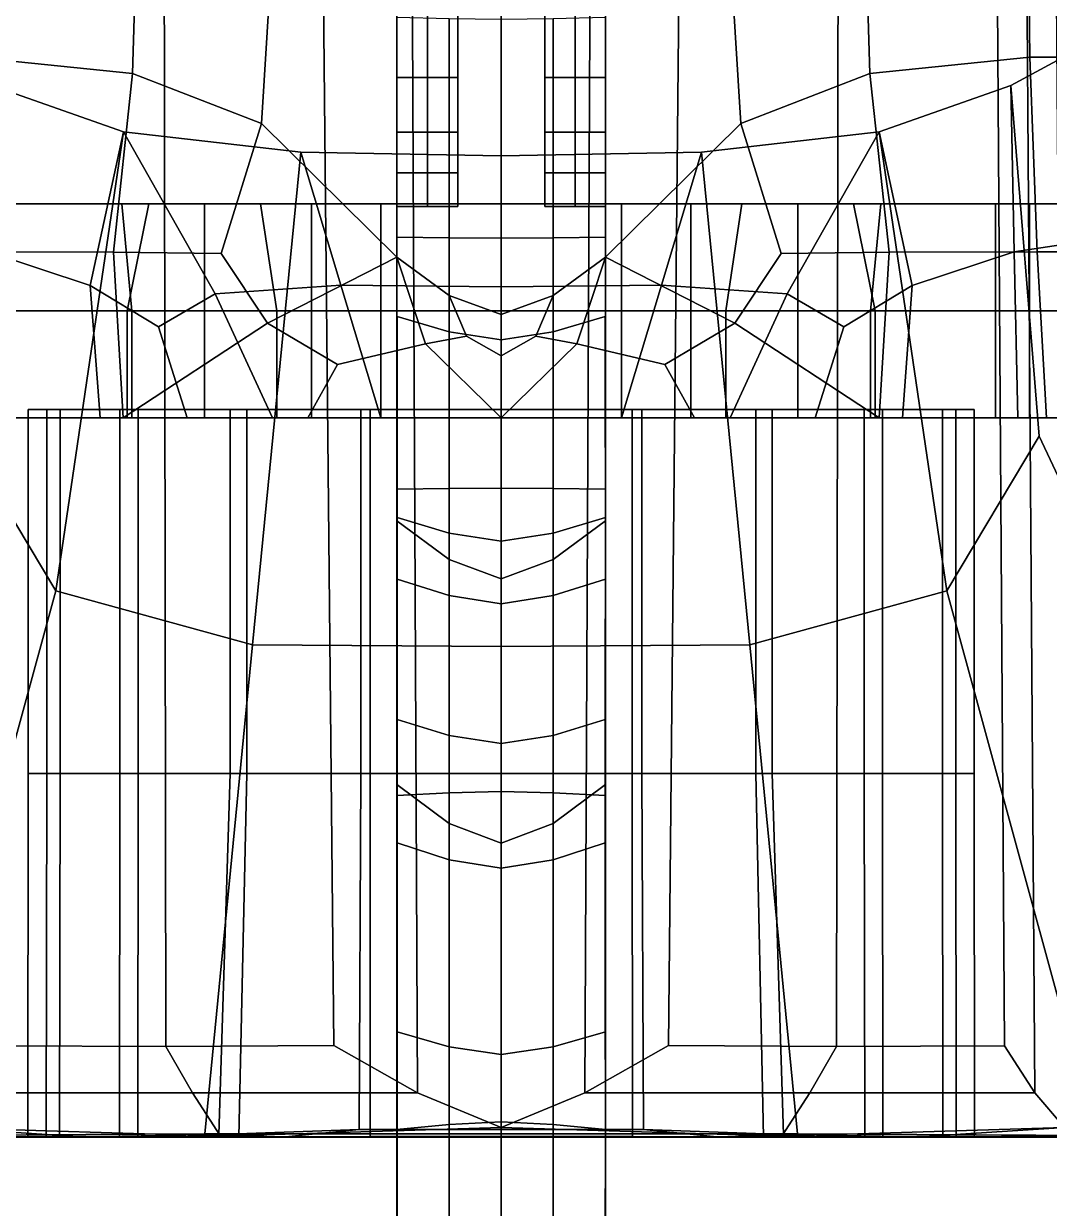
# Model space of a CAD drawing. Extents: x -0.97 to 0.97, y -3.2 to 2.94.
# Drawn here: x -0.215 to 0.247, y -2.749 to -2.216 of the extents above; entities that cross this region are included whole.
import ezdxf

# ---------------------------------------------------------------- set-up
doc = ezdxf.new("R2010")
doc.units = 0

msp = doc.modelspace()

# ---------------------------------------------------------------- linework, layer by layer
for points in [[(-0.152, -1.9608, -0.07583), (-0.15092, -2.67614, -0.05541), (-0.22649, -2.67573, -0.03556), (-0.22165, -1.9608, -0.05586)], [(-0.152, -1.9608, -0.07583), (-0.08233, -1.9608, -0.09575), (-0.07534, -2.67569, -0.07525), (-0.15092, -2.67614, -0.05541)], [(-0.04115, -1.95991, -0.07698), (-0.03763, -2.69687, -0.0557), (-0.07534, -2.67569, -0.07525), (-0.08233, -1.9608, -0.09575)], [(-0.04115, -1.95991, -0.07698), (0, -1.95947, -0.06757), (0, -2.7126, -0.03558), (-0.03763, -2.69687, -0.0557)], [(0.04115, -1.95991, -0.07698), (0.03763, -2.69687, -0.0557), (0, -2.7126, -0.03558), (0, -1.95947, -0.06757)], [(0.04115, -1.95991, -0.07698), (0.08233, -1.9608, -0.09575), (0.07534, -2.67569, -0.07525), (0.03763, -2.69687, -0.0557)], [(0.152, -1.9608, -0.07583), (0.15092, -2.67614, -0.05541), (0.07534, -2.67569, -0.07525), (0.08233, -1.9608, -0.09575)], [(0.152, -1.9608, -0.07583), (0.22165, -1.9608, -0.05586), (0.22649, -2.67573, -0.03556), (0.15092, -2.67614, -0.05541)], [(0.23482, -1.95991, -0.02552), (0.24006, -2.69689, -0.00434), (0.22649, -2.67573, -0.03556), (0.22165, -1.9608, -0.05586)], [(0.23482, -1.95991, -0.02552), (0.24793, -1.95902, 0.00483), (0.25343, -2.71258, 0.02692), (0.24006, -2.69689, -0.00434)], [(-0.04689, -2.31441, 1.74823), (-0.04689, -2.18924, 1.7676), (-0.04689, -2.08033, 1.49837), (-0.04689, -2.20066, 1.48889)], [(0.04689, -2.31441, 1.74823), (0.04689, -2.20066, 1.48889), (0.04689, -2.08033, 1.49837), (0.04689, -2.18924, 1.7676)], [(-0.23645, -2.11747, 1.44996), (-0.23784, -2.23089, 1.44737), (-0.16589, -2.23837, 1.45143), (-0.16257, -2.12787, 1.45482)], [(0.23645, -2.11747, 1.44996), (0.16257, -2.12787, 1.45482), (0.16589, -2.23837, 1.45143), (0.23784, -2.23089, 1.44737)], [(0.23645, -2.11747, 1.44996), (0.23784, -2.23089, 1.44737), (0.30867, -2.23089, 1.4374), (0.30832, -2.11747, 1.4401)], [(-0.01956, -2.21468, 1.93859), (-0.01956, -2.24013, 2.10957), (-0.01956, -2.20964, 2.11577), (-0.01956, -2.12554, 1.84441)], [(0.01956, -2.21468, 1.93858), (0.01956, -2.12554, 1.84441), (0.01956, -2.20964, 2.11577), (0.01956, -2.24013, 2.10957)], [(-0.10152, -2.15906, 1.46942), (-0.16257, -2.12787, 1.45482), (-0.16589, -2.23837, 1.45143), (-0.10785, -2.2608, 1.46328)], [(0.10152, -2.15906, 1.46942), (0.10785, -2.2608, 1.46328), (0.16589, -2.23837, 1.45143), (0.16257, -2.12787, 1.45482)], [(-0.10152, -2.15906, 1.46942), (-0.10785, -2.2608, 1.46328), (-0.04689, -2.321, 1.4794), (-0.04689, -2.20066, 1.48889)], [(0.10152, -2.15906, 1.46942), (0.04689, -2.20066, 1.48889), (0.04689, -2.321, 1.4794), (0.10785, -2.2608, 1.46328)], [(-0.04689, -2.31441, 1.74823), (-0.04689, -2.42816, 2.00757), (-0.04689, -2.29815, 2.03684), (-0.04689, -2.18924, 1.7676)], [(-0.03322, -2.18924, 1.7676), (-0.04689, -2.18924, 1.7676), (-0.04689, -2.29815, 2.03684), (-0.03322, -2.29815, 2.03684)], [(-0.03322, -2.18924, 1.7676), (-0.03322, -2.29815, 2.03684), (-0.01956, -2.29815, 2.03684), (-0.01956, -2.18924, 1.7676)], [(-0.01956, -2.21468, 1.93859), (-0.01956, -2.18924, 1.7676), (-0.01956, -2.29815, 2.03684), (-0.01956, -2.28297, 2.06674)], [(0.03322, -2.18924, 1.7676), (0.01956, -2.18924, 1.7676), (0.01956, -2.29815, 2.03684), (0.03322, -2.29815, 2.03684)], [(0.01956, -2.21468, 1.93858), (0.01956, -2.28297, 2.06674), (0.01956, -2.29815, 2.03684), (0.01956, -2.18924, 1.7676)], [(0.03322, -2.18924, 1.7676), (0.03322, -2.29815, 2.03684), (0.04689, -2.29815, 2.03684), (0.04689, -2.18924, 1.7676)], [(0.04689, -2.31441, 1.74823), (0.04689, -2.18924, 1.7676), (0.04689, -2.29815, 2.03684), (0.04689, -2.42816, 2.00757)], [(-0.04689, -2.31441, 1.74823), (-0.04689, -2.20066, 1.48889), (-0.04689, -2.321, 1.4794), (-0.04689, -2.43959, 1.72886)], [(0.04689, -2.31441, 1.74823), (0.04689, -2.43959, 1.72886), (0.04689, -2.321, 1.4794), (0.04689, -2.20066, 1.48889)], [(-0.03322, -2.24013, 2.10957), (-0.04689, -2.24013, 2.10957), (-0.04689, -2.20964, 2.11577), (-0.03322, -2.20964, 2.11577)], [(-0.04689, -2.27604, 2.28479), (-0.04689, -2.21135, 2.24344), (-0.04689, -2.20964, 2.11577), (-0.04689, -2.24013, 2.10957)], [(-0.04689, -2.27604, 2.28479), (-0.04689, -2.31195, 2.46002), (-0.04689, -2.21306, 2.37111), (-0.04689, -2.21135, 2.24344)], [(-0.03322, -2.24013, 2.10957), (-0.03322, -2.20964, 2.11577), (-0.01956, -2.20964, 2.11577), (-0.01956, -2.24013, 2.10957)], [(0.03322, -2.24013, 2.10957), (0.01956, -2.24013, 2.10957), (0.01956, -2.20964, 2.11577), (0.03322, -2.20964, 2.11577)], [(0.03322, -2.24013, 2.10957), (0.03322, -2.20964, 2.11577), (0.04689, -2.20964, 2.11577), (0.04689, -2.24013, 2.10957)], [(0.04689, -2.27604, 2.28479), (0.04689, -2.24013, 2.10957), (0.04689, -2.20964, 2.11577), (0.04689, -2.21135, 2.24344)], [(0.04689, -2.27604, 2.28479), (0.04689, -2.21135, 2.24344), (0.04689, -2.21306, 2.37111), (0.04689, -2.31195, 2.46002)], [(-0.02344, -2.31227, 2.47613), (-0.02344, -2.21365, 2.3871), (-0.04689, -2.21306, 2.37111), (-0.04689, -2.31195, 2.46002)], [(-0.02344, -2.31227, 2.47613), (0, -2.31244, 2.48419), (0, -2.21395, 2.39509), (-0.02344, -2.21365, 2.3871)], [(-0.01956, -2.21468, 1.93859), (-0.01956, -2.28297, 2.06674), (-0.01956, -2.26468, 2.0924), (-0.01956, -2.24013, 2.10957)], [(0.02344, -2.31227, 2.47613), (0.02344, -2.21365, 2.38709), (0, -2.21395, 2.39509), (0, -2.31244, 2.48419)], [(0.01956, -2.21468, 1.93858), (0.01956, -2.24013, 2.10957), (0.01956, -2.26468, 2.0924), (0.01956, -2.28297, 2.06674)], [(0.02344, -2.31227, 2.47613), (0.04689, -2.31195, 2.46002), (0.04689, -2.21306, 2.37111), (0.02344, -2.21365, 2.38709)], [(0.23089, -2.31853, 1.15186), (0.22938, -2.24378, 1.09349), (0.27849, -2.21712, 1.0984), (0.28681, -2.3102, 1.16762)], [(0.2421, -2.4015, 1.08215), (0.27302, -2.46703, 1.07893), (0.27849, -2.21712, 1.0984), (0.22938, -2.24378, 1.09349)], [(-0.24111, -2.31853, 1.44582), (-0.17451, -2.31873, 1.44904), (-0.16589, -2.23837, 1.45143), (-0.23784, -2.23089, 1.44737)], [(0.24111, -2.31853, 1.44582), (0.23784, -2.23089, 1.44737), (0.16589, -2.23837, 1.45143), (0.17451, -2.31873, 1.44904)], [(0.24111, -2.31853, 1.44582), (0.30949, -2.31853, 1.4355), (0.30867, -2.23089, 1.4374), (0.23784, -2.23089, 1.44737)], [(-0.12596, -2.31935, 1.45743), (-0.10785, -2.2608, 1.46328), (-0.16589, -2.23837, 1.45143), (-0.17451, -2.31873, 1.44904)], [(0.12596, -2.31935, 1.45743), (0.17451, -2.31873, 1.44904), (0.16589, -2.23837, 1.45143), (0.10785, -2.2608, 1.46328)], [(-0.2421, -2.4015, 1.08215), (-0.20046, -2.47105, 1.07862), (-0.17001, -2.26459, 1.09031), (-0.22938, -2.24378, 1.09349)], [(-0.23089, -2.31853, 1.15186), (-0.22938, -2.24378, 1.09349), (-0.17001, -2.26459, 1.09031), (-0.1849, -2.33365, 1.13796)], [(-0.03322, -2.24013, 2.10957), (-0.03322, -2.26468, 2.0924), (-0.04689, -2.26468, 2.0924), (-0.04689, -2.24013, 2.10957)], [(-0.04689, -2.27604, 2.28479), (-0.04689, -2.24013, 2.10957), (-0.04689, -2.26468, 2.0924), (-0.04689, -2.34497, 2.32749)], [(-0.03322, -2.24013, 2.10957), (-0.01956, -2.24013, 2.10957), (-0.01956, -2.26468, 2.0924), (-0.03322, -2.26468, 2.0924)], [(0.03322, -2.24013, 2.10957), (0.03322, -2.26468, 2.0924), (0.01956, -2.26468, 2.0924), (0.01956, -2.24013, 2.10957)], [(0.03322, -2.24013, 2.10957), (0.04689, -2.24013, 2.10957), (0.04689, -2.26468, 2.0924), (0.03322, -2.26468, 2.0924)], [(0.04689, -2.27604, 2.28479), (0.04689, -2.34497, 2.32749), (0.04689, -2.26468, 2.0924), (0.04689, -2.24013, 2.10957)], [(0.23089, -2.31853, 1.15186), (0.1849, -2.33365, 1.13796), (0.17001, -2.26459, 1.09031), (0.22938, -2.24378, 1.09349)], [(0.2421, -2.4015, 1.08215), (0.22938, -2.24378, 1.09349), (0.17001, -2.26459, 1.09031), (0.20046, -2.47105, 1.07862)], [(-0.11195, -2.49532, 1.0843), (-0.09013, -2.2737, 1.0906), (-0.17001, -2.26459, 1.09031), (-0.20046, -2.47105, 1.07862)], [(-0.15425, -2.35233, 1.12672), (-0.1849, -2.33365, 1.13796), (-0.17001, -2.26459, 1.09031), (-0.12873, -2.33739, 1.10524)], [(-0.07213, -2.33349, 1.09875), (-0.12873, -2.33739, 1.10524), (-0.17001, -2.26459, 1.09031), (-0.09013, -2.2737, 1.0906)], [(-0.12596, -2.31935, 1.45743), (-0.1051, -2.3507, 1.46203), (-0.04689, -2.321, 1.4794), (-0.10785, -2.2608, 1.46328)], [(-0.03322, -2.28297, 2.06674), (-0.04689, -2.28297, 2.06674), (-0.04689, -2.26468, 2.0924), (-0.03322, -2.26468, 2.0924)], [(-0.04689, -2.4231, 2.37733), (-0.04689, -2.34497, 2.32749), (-0.04689, -2.26468, 2.0924), (-0.04689, -2.28297, 2.06674)], [(-0.03322, -2.28297, 2.06674), (-0.03322, -2.26468, 2.0924), (-0.01956, -2.26468, 2.0924), (-0.01956, -2.28297, 2.06674)], [(0.03322, -2.28297, 2.06674), (0.01956, -2.28297, 2.06674), (0.01956, -2.26468, 2.0924), (0.03322, -2.26468, 2.0924)], [(0.03322, -2.28297, 2.06674), (0.03322, -2.26468, 2.0924), (0.04689, -2.26468, 2.0924), (0.04689, -2.28297, 2.06674)], [(0.12596, -2.31935, 1.45743), (0.10785, -2.2608, 1.46328), (0.04689, -2.321, 1.4794), (0.1051, -2.3507, 1.46203)], [(0.04689, -2.4231, 2.37734), (0.04689, -2.28297, 2.06674), (0.04689, -2.26468, 2.0924), (0.04689, -2.34497, 2.32749)], [(0.07213, -2.33349, 1.09875), (0.09013, -2.2737, 1.0906), (0.17001, -2.26459, 1.09031), (0.12873, -2.33739, 1.10524)], [(0.11195, -2.49532, 1.0843), (0.20046, -2.47105, 1.07862), (0.17001, -2.26459, 1.09031), (0.09013, -2.2737, 1.0906)], [(0.15425, -2.35233, 1.12672), (0.12873, -2.33739, 1.10524), (0.17001, -2.26459, 1.09031), (0.1849, -2.33365, 1.13796)], [(-0.11195, -2.49532, 1.0843), (0, -2.49614, 1.08944), (0, -2.27533, 1.09161), (-0.09013, -2.2737, 1.0906)], [(-0.07213, -2.33349, 1.09875), (-0.09013, -2.2737, 1.0906), (0, -2.27533, 1.09161), (0, -2.3343, 1.09926)], [(0.07213, -2.33349, 1.09875), (0, -2.3343, 1.09926), (0, -2.27533, 1.09161), (0.09013, -2.2737, 1.0906)], [(0.11195, -2.49532, 1.0843), (0.09013, -2.2737, 1.0906), (0, -2.27533, 1.09161), (0, -2.49614, 1.08944)], [(-0.04689, -2.27604, 2.28479), (-0.04689, -2.34497, 2.32749), (-0.04689, -2.42526, 2.56258), (-0.04689, -2.31195, 2.46002)], [(0.04689, -2.27604, 2.28479), (0.04689, -2.31195, 2.46002), (0.04689, -2.42526, 2.56258), (0.04689, -2.34497, 2.32749)], [(-0.03322, -2.28297, 2.06674), (-0.03322, -2.29815, 2.03684), (-0.04689, -2.29815, 2.03684), (-0.04689, -2.28297, 2.06674)], [(-0.04689, -2.4231, 2.37733), (-0.04689, -2.28297, 2.06674), (-0.04689, -2.29815, 2.03684), (-0.04689, -2.50583, 2.43075)], [(-0.03322, -2.28297, 2.06674), (-0.01956, -2.28297, 2.06674), (-0.01956, -2.29815, 2.03684), (-0.03322, -2.29815, 2.03684)], [(0.03322, -2.28297, 2.06674), (0.03322, -2.29815, 2.03684), (0.01956, -2.29815, 2.03684), (0.01956, -2.28297, 2.06674)], [(0.03322, -2.28297, 2.06674), (0.04689, -2.28297, 2.06674), (0.04689, -2.29815, 2.03684), (0.03322, -2.29815, 2.03684)], [(0.04689, -2.4231, 2.37734), (0.04689, -2.50583, 2.43075), (0.04689, -2.29815, 2.03684), (0.04689, -2.28297, 2.06674)], [(-0.23765, -2.34514, 1.41096), (-0.23765, -2.297, 1.41096), (-0.17076, -2.297, 1.41171), (-0.16614, -2.34514, 1.41554)], [(-0.23, -2.297, 1.32536), (-0.16468, -2.297, 1.31274), (-0.17076, -2.297, 1.41171), (-0.23765, -2.297, 1.41096)], [(-0.23, -2.297, 1.32536), (-0.22235, -2.297, 1.23976), (-0.1586, -2.297, 1.21377), (-0.16468, -2.297, 1.31274)], [(-0.22235, -2.34514, 1.23976), (-0.16825, -2.34514, 1.2129), (-0.1586, -2.297, 1.21377), (-0.22235, -2.297, 1.23976)], [(-0.08538, -2.34514, 1.42779), (-0.16614, -2.34514, 1.41554), (-0.17076, -2.297, 1.41171), (-0.08538, -2.297, 1.43021)], [(-0.06664, -2.297, 1.36153), (-0.08538, -2.297, 1.43021), (-0.17076, -2.297, 1.41171), (-0.13328, -2.297, 1.35227)], [(-0.13336, -2.297, 1.26829), (-0.13328, -2.297, 1.35227), (-0.17076, -2.297, 1.41171), (-0.16468, -2.297, 1.31274)], [(-0.13344, -2.34514, 1.1843), (-0.13344, -2.297, 1.1843), (-0.1586, -2.297, 1.21377), (-0.16825, -2.34514, 1.2129)], [(-0.13336, -2.297, 1.26829), (-0.16468, -2.297, 1.31274), (-0.1586, -2.297, 1.21377), (-0.13344, -2.297, 1.1843)], [(-0.13344, -2.34514, 1.1843), (-0.10103, -2.34514, 1.1622), (-0.10827, -2.297, 1.15484), (-0.13344, -2.297, 1.1843)], [(-0.13336, -2.297, 1.26829), (-0.13344, -2.297, 1.1843), (-0.10827, -2.297, 1.15484), (-0.10204, -2.297, 1.22384)], [(-0.13336, -2.297, 1.26829), (-0.10204, -2.297, 1.22384), (-0.0958, -2.297, 1.29284), (-0.13328, -2.297, 1.35227)], [(-0.06664, -2.297, 1.36153), (-0.13328, -2.297, 1.35227), (-0.0958, -2.297, 1.29284), (-0.0479, -2.297, 1.29284)], [(-0.05414, -2.34514, 1.15484), (-0.05414, -2.297, 1.15484), (-0.10827, -2.297, 1.15484), (-0.10103, -2.34514, 1.1622)], [(-0.05102, -2.297, 1.22384), (-0.10204, -2.297, 1.22384), (-0.10827, -2.297, 1.15484), (-0.05414, -2.297, 1.15484)], [(-0.05102, -2.297, 1.22384), (-0.0479, -2.297, 1.29284), (-0.0958, -2.297, 1.29284), (-0.10204, -2.297, 1.22384)], [(-0.08538, -2.34514, 1.42779), (-0.08538, -2.297, 1.43021), (0, -2.297, 1.43946), (0, -2.34514, 1.43583)], [(-0.06664, -2.297, 1.36153), (0, -2.297, 1.36615), (0, -2.297, 1.43946), (-0.08538, -2.297, 1.43021)], [(-0.06664, -2.297, 1.36153), (-0.0479, -2.297, 1.29284), (0, -2.297, 1.29284), (0, -2.297, 1.36615)], [(-0.05414, -2.34514, 1.15484), (0, -2.34514, 1.15484), (0, -2.297, 1.15484), (-0.05414, -2.297, 1.15484)], [(-0.05102, -2.297, 1.22384), (-0.05414, -2.297, 1.15484), (0, -2.297, 1.15484), (0, -2.297, 1.22384)], [(-0.05102, -2.297, 1.22384), (0, -2.297, 1.22384), (0, -2.297, 1.29284), (-0.0479, -2.297, 1.29284)], [(0.05414, -2.34514, 1.15484), (0.05414, -2.297, 1.15484), (0, -2.297, 1.15484), (0, -2.34514, 1.15484)], [(0.08538, -2.34514, 1.42779), (0, -2.34514, 1.43583), (0, -2.297, 1.43946), (0.08538, -2.297, 1.43021)], [(0.06664, -2.297, 1.36153), (0, -2.297, 1.36615), (0, -2.297, 1.29284), (0.0479, -2.297, 1.29284)], [(0.06664, -2.297, 1.36153), (0.08538, -2.297, 1.43021), (0, -2.297, 1.43946), (0, -2.297, 1.36615)], [(0.05102, -2.297, 1.22384), (0, -2.297, 1.22384), (0, -2.297, 1.15484), (0.05414, -2.297, 1.15484)], [(0.05102, -2.297, 1.22384), (0.0479, -2.297, 1.29284), (0, -2.297, 1.29284), (0, -2.297, 1.22384)], [(0.06664, -2.297, 1.36153), (0.0479, -2.297, 1.29284), (0.0958, -2.297, 1.29284), (0.13328, -2.297, 1.35227)], [(0.05102, -2.297, 1.22384), (0.10204, -2.297, 1.22384), (0.0958, -2.297, 1.29284), (0.0479, -2.297, 1.29284)], [(0.05102, -2.297, 1.22384), (0.05414, -2.297, 1.15484), (0.10827, -2.297, 1.15484), (0.10204, -2.297, 1.22384)], [(0.05414, -2.34514, 1.15484), (0.10103, -2.34514, 1.1622), (0.10827, -2.297, 1.15484), (0.05414, -2.297, 1.15484)], [(0.06664, -2.297, 1.36153), (0.13328, -2.297, 1.35227), (0.17076, -2.297, 1.41171), (0.08538, -2.297, 1.43021)], [(0.08538, -2.34514, 1.42779), (0.08538, -2.297, 1.43021), (0.17076, -2.297, 1.41171), (0.16614, -2.34514, 1.41554)], [(0.13336, -2.297, 1.26829), (0.13328, -2.297, 1.35227), (0.0958, -2.297, 1.29284), (0.10204, -2.297, 1.22384)], [(0.13344, -2.34514, 1.1843), (0.13344, -2.297, 1.1843), (0.10827, -2.297, 1.15484), (0.10103, -2.34514, 1.1622)], [(0.13336, -2.297, 1.26829), (0.10204, -2.297, 1.22384), (0.10827, -2.297, 1.15484), (0.13344, -2.297, 1.1843)], [(0.13336, -2.297, 1.26829), (0.16468, -2.297, 1.31274), (0.17076, -2.297, 1.41171), (0.13328, -2.297, 1.35227)], [(0.13336, -2.297, 1.26829), (0.13344, -2.297, 1.1843), (0.1586, -2.297, 1.21377), (0.16468, -2.297, 1.31274)], [(0.13344, -2.34514, 1.1843), (0.16825, -2.34514, 1.2129), (0.1586, -2.297, 1.21377), (0.13344, -2.297, 1.1843)], [(0.22235, -2.34514, 1.23976), (0.22235, -2.297, 1.23976), (0.1586, -2.297, 1.21377), (0.16825, -2.34514, 1.2129)], [(0.23, -2.297, 1.32536), (0.16468, -2.297, 1.31274), (0.1586, -2.297, 1.21377), (0.22235, -2.297, 1.23976)], [(0.23, -2.297, 1.32536), (0.23765, -2.297, 1.41096), (0.17076, -2.297, 1.41171), (0.16468, -2.297, 1.31274)], [(0.23765, -2.34514, 1.41096), (0.16614, -2.34514, 1.41554), (0.17076, -2.297, 1.41171), (0.23765, -2.297, 1.41096)], [(0.22235, -2.34514, 1.23976), (0.28149, -2.34514, 1.25935), (0.28149, -2.297, 1.25935), (0.22235, -2.297, 1.23976)], [(0.23, -2.297, 1.32536), (0.22235, -2.297, 1.23976), (0.28149, -2.297, 1.25935), (0.28916, -2.297, 1.33106)], [(0.23, -2.297, 1.32536), (0.28916, -2.297, 1.33106), (0.29683, -2.297, 1.40277), (0.23765, -2.297, 1.41096)], [(0.23765, -2.34514, 1.41096), (0.23765, -2.297, 1.41096), (0.29683, -2.297, 1.40277), (0.29683, -2.34514, 1.40277)], [(-0.04689, -2.63241, 2.38554), (-0.04689, -2.50583, 2.43075), (-0.04689, -2.29815, 2.03684), (-0.04689, -2.42816, 2.00757)], [(0.04689, -2.63241, 2.38554), (0.04689, -2.42816, 2.00757), (0.04689, -2.29815, 2.03684), (0.04689, -2.50583, 2.43075)], [(-0.02344, -2.31227, 2.47613), (-0.04689, -2.31195, 2.46002), (-0.04689, -2.42526, 2.56258), (-0.02344, -2.42498, 2.57861)], [(-0.02344, -2.31227, 2.47613), (-0.02344, -2.42498, 2.57861), (0, -2.42484, 2.58662), (0, -2.31244, 2.48419)], [(0.02344, -2.31227, 2.47613), (0, -2.31244, 2.48419), (0, -2.42484, 2.58662), (0.02344, -2.42498, 2.57861)], [(0.02344, -2.31227, 2.47613), (0.02344, -2.42498, 2.57861), (0.04689, -2.42526, 2.56258), (0.04689, -2.31195, 2.46002)], [(0.23089, -2.31853, 1.15186), (0.28681, -2.3102, 1.16762), (0.29096, -2.39328, 1.22998), (0.2324, -2.39328, 1.21023)], [(-0.24111, -2.31853, 1.44582), (-0.24534, -2.39328, 1.44479), (-0.17004, -2.39328, 1.44875), (-0.17451, -2.31873, 1.44904)], [(-0.23089, -2.31853, 1.15186), (-0.1849, -2.33365, 1.13796), (-0.18052, -2.39328, 1.18135), (-0.2324, -2.39328, 1.21023)], [(-0.04689, -2.31441, 1.74823), (-0.04689, -2.43959, 1.72886), (-0.04689, -2.55817, 1.97831), (-0.04689, -2.42816, 2.00757)], [(0.04689, -2.31441, 1.74823), (0.04689, -2.42816, 2.00757), (0.04689, -2.55817, 1.97831), (0.04689, -2.43959, 1.72886)], [(0.24111, -2.31853, 1.44582), (0.17451, -2.31873, 1.44904), (0.17004, -2.39328, 1.44875), (0.24534, -2.39328, 1.44479)], [(0.23089, -2.31853, 1.15186), (0.2324, -2.39328, 1.21023), (0.18052, -2.39328, 1.18135), (0.1849, -2.33365, 1.13796)], [(0.24111, -2.31853, 1.44582), (0.24534, -2.39328, 1.44479), (0.31054, -2.39328, 1.43399), (0.30949, -2.31853, 1.4355)], [(-0.12596, -2.31935, 1.45743), (-0.17451, -2.31873, 1.44904), (-0.17004, -2.39328, 1.44875), (-0.1051, -2.3507, 1.46203)], [(-0.07361, -2.36918, 1.46523), (-0.03403, -2.35999, 1.47292), (-0.04689, -2.321, 1.4794), (-0.1051, -2.3507, 1.46203)], [(-0.02344, -2.45698, 1.72916), (-0.04689, -2.43959, 1.72886), (-0.04689, -2.321, 1.4794), (-0.02344, -2.33812, 1.48001)], [(-0.01563, -2.35651, 1.47676), (-0.02344, -2.33812, 1.48001), (-0.04689, -2.321, 1.4794), (-0.03403, -2.35999, 1.47292)], [(0.01563, -2.35651, 1.47676), (0.03403, -2.35999, 1.47292), (0.04689, -2.321, 1.4794), (0.02344, -2.33812, 1.48001)], [(0.02344, -2.45698, 1.72916), (0.02344, -2.33812, 1.48001), (0.04689, -2.321, 1.4794), (0.04689, -2.43959, 1.72886)], [(0.07361, -2.36918, 1.46523), (0.1051, -2.3507, 1.46203), (0.04689, -2.321, 1.4794), (0.03403, -2.35999, 1.47292)], [(0.12596, -2.31935, 1.45743), (0.1051, -2.3507, 1.46203), (0.17004, -2.39328, 1.44875), (0.17451, -2.31873, 1.44904)], [(-0.15425, -2.35233, 1.12672), (-0.14124, -2.39328, 1.14579), (-0.18052, -2.39328, 1.18135), (-0.1849, -2.33365, 1.13796)], [(-0.07213, -2.33349, 1.09875), (-0.05414, -2.39328, 1.10691), (-0.10298, -2.39328, 1.11663), (-0.12873, -2.33739, 1.10524)], [(-0.07213, -2.33349, 1.09875), (0, -2.3343, 1.09926), (0, -2.39328, 1.10691), (-0.05414, -2.39328, 1.10691)], [(0.07213, -2.33349, 1.09875), (0.05414, -2.39328, 1.10691), (0, -2.39328, 1.10691), (0, -2.3343, 1.09926)], [(0.07213, -2.33349, 1.09875), (0.12873, -2.33739, 1.10524), (0.10298, -2.39328, 1.11663), (0.05414, -2.39328, 1.10691)], [(0.15425, -2.35233, 1.12672), (0.1849, -2.33365, 1.13796), (0.18052, -2.39328, 1.18135), (0.14124, -2.39328, 1.14579)], [(-0.15425, -2.35233, 1.12672), (-0.12873, -2.33739, 1.10524), (-0.10298, -2.39328, 1.11663), (-0.14124, -2.39328, 1.14579)], [(-0.02344, -2.45698, 1.72916), (-0.02344, -2.33812, 1.48001), (0, -2.34668, 1.48032), (0, -2.46567, 1.72931)], [(-0.01563, -2.35651, 1.47676), (0, -2.36538, 1.4761), (0, -2.34668, 1.48032), (-0.02344, -2.33812, 1.48001)], [(0.02344, -2.45698, 1.72916), (0, -2.46567, 1.72931), (0, -2.34668, 1.48032), (0.02344, -2.33812, 1.48001)], [(0.01563, -2.35651, 1.47676), (0.02344, -2.33812, 1.48001), (0, -2.34668, 1.48032), (0, -2.36538, 1.4761)], [(0.15425, -2.35233, 1.12672), (0.14124, -2.39328, 1.14579), (0.10298, -2.39328, 1.11663), (0.12873, -2.33739, 1.10524)], [(-0.23765, -2.34514, 1.41096), (-0.16614, -2.34514, 1.41554), (-0.16614, -2.39328, 1.41494), (-0.23765, -2.39328, 1.41096)], [(-0.22235, -2.34514, 1.23976), (-0.22235, -2.39328, 1.23976), (-0.16825, -2.39328, 1.2129), (-0.16825, -2.34514, 1.2129)], [(-0.13344, -2.34514, 1.1843), (-0.16825, -2.34514, 1.2129), (-0.16825, -2.39328, 1.2129), (-0.13344, -2.39328, 1.1843)], [(-0.08538, -2.34514, 1.42779), (-0.08538, -2.39328, 1.42537), (-0.16614, -2.39328, 1.41494), (-0.16614, -2.34514, 1.41554)], [(-0.13344, -2.34514, 1.1843), (-0.13344, -2.39328, 1.1843), (-0.10103, -2.39328, 1.1622), (-0.10103, -2.34514, 1.1622)], [(-0.05414, -2.34514, 1.15484), (-0.10103, -2.34514, 1.1622), (-0.10103, -2.39328, 1.1622), (-0.05414, -2.39328, 1.15484)], [(-0.08538, -2.34514, 1.42779), (0, -2.34514, 1.43583), (0, -2.39328, 1.4322), (-0.08538, -2.39328, 1.42537)], [(-0.05414, -2.34514, 1.15484), (-0.05414, -2.39328, 1.15484), (0, -2.39328, 1.15484), (0, -2.34514, 1.15484)], [(-0.04689, -2.4231, 2.37733), (-0.04689, -2.56322, 2.68793), (-0.04689, -2.42526, 2.56258), (-0.04689, -2.34497, 2.32749)], [(0.05414, -2.34514, 1.15484), (0, -2.34514, 1.15484), (0, -2.39328, 1.15484), (0.05414, -2.39328, 1.15484)], [(0.08538, -2.34514, 1.42779), (0.08538, -2.39328, 1.42537), (0, -2.39328, 1.4322), (0, -2.34514, 1.43583)], [(0.04689, -2.4231, 2.37734), (0.04689, -2.34497, 2.32749), (0.04689, -2.42526, 2.56258), (0.04689, -2.56322, 2.68793)], [(0.05414, -2.34514, 1.15484), (0.05414, -2.39328, 1.15484), (0.10103, -2.39328, 1.1622), (0.10103, -2.34514, 1.1622)], [(0.08538, -2.34514, 1.42779), (0.16614, -2.34514, 1.41554), (0.16614, -2.39328, 1.41494), (0.08538, -2.39328, 1.42537)], [(0.13344, -2.34514, 1.1843), (0.10103, -2.34514, 1.1622), (0.10103, -2.39328, 1.1622), (0.13344, -2.39328, 1.1843)], [(0.13344, -2.34514, 1.1843), (0.13344, -2.39328, 1.1843), (0.16825, -2.39328, 1.2129), (0.16825, -2.34514, 1.2129)], [(0.23765, -2.34514, 1.41096), (0.23765, -2.39328, 1.41096), (0.16614, -2.39328, 1.41494), (0.16614, -2.34514, 1.41554)], [(0.22235, -2.34514, 1.23976), (0.16825, -2.34514, 1.2129), (0.16825, -2.39328, 1.2129), (0.22235, -2.39328, 1.23976)], [(0.22235, -2.34514, 1.23976), (0.22235, -2.39328, 1.23976), (0.28149, -2.39328, 1.25935), (0.28149, -2.34514, 1.25935)], [(0.23765, -2.34514, 1.41096), (0.29683, -2.34514, 1.40277), (0.29683, -2.39328, 1.40277), (0.23765, -2.39328, 1.41096)], [(-0.04689, -2.56762, 1.6286), (-0.04686, -2.46576, 1.73654), (-0.04683, -2.34759, 1.49547), (-0.04686, -2.4381, 1.47373)], [(-0.02344, -2.47312, 1.73306), (-0.02344, -2.35447, 1.48803), (-0.04683, -2.34759, 1.49547), (-0.04686, -2.46576, 1.73654)], [(-0.02344, -2.44517, 1.4664), (-0.04686, -2.4381, 1.47373), (-0.04683, -2.34759, 1.49547), (-0.02344, -2.35447, 1.48803)], [(0.02344, -2.47312, 1.73306), (0.04686, -2.46576, 1.73654), (0.04683, -2.34759, 1.49547), (0.02344, -2.35447, 1.48803)], [(0.02344, -2.44517, 1.4664), (0.02344, -2.35447, 1.48803), (0.04683, -2.34759, 1.49547), (0.04686, -2.4381, 1.47373)], [(0.04689, -2.56762, 1.6286), (0.04686, -2.4381, 1.47373), (0.04683, -2.34759, 1.49547), (0.04686, -2.46576, 1.73654)], [(-0.07361, -2.36918, 1.46523), (-0.1051, -2.3507, 1.46203), (-0.17004, -2.39328, 1.44875), (-0.08697, -2.39328, 1.45815)], [(-0.02344, -2.47312, 1.73306), (0, -2.47686, 1.73126), (0, -2.35807, 1.48444), (-0.02344, -2.35447, 1.48803)], [(-0.02344, -2.44517, 1.4664), (-0.02344, -2.35447, 1.48803), (0, -2.35807, 1.48444), (0, -2.44877, 1.46281)], [(0.02344, -2.47312, 1.73306), (0.02344, -2.35447, 1.48803), (0, -2.35807, 1.48444), (0, -2.47686, 1.73126)], [(0.02344, -2.44517, 1.4664), (0, -2.44877, 1.46281), (0, -2.35807, 1.48444), (0.02344, -2.35447, 1.48803)], [(0.07361, -2.36918, 1.46523), (0.08697, -2.39328, 1.45815), (0.17004, -2.39328, 1.44875), (0.1051, -2.3507, 1.46203)], [(-0.07361, -2.36918, 1.46523), (-0.08697, -2.39328, 1.45815), (0, -2.39328, 1.46421), (-0.03403, -2.35999, 1.47292)], [(-0.01563, -2.35651, 1.47676), (-0.03403, -2.35999, 1.47292), (0, -2.39328, 1.46421), (0, -2.36538, 1.4761)], [(0.01563, -2.35651, 1.47676), (0, -2.36538, 1.4761), (0, -2.39328, 1.46421), (0.03403, -2.35999, 1.47292)], [(0.07361, -2.36918, 1.46523), (0.03403, -2.35999, 1.47292), (0, -2.39328, 1.46421), (0.08697, -2.39328, 1.45815)], [(-0.10642, -2.38946, 0.54951), (-0.21284, -2.38946, 0.55046), (-0.19851, -2.38946, 0.39452), (-0.09925, -2.38946, 0.39333)], [(-0.10642, -2.38946, 0.54951), (-0.10225, -2.38946, 0.71122), (-0.2045, -2.38946, 0.71087), (-0.21284, -2.38946, 0.55046)], [(-0.21284, -2.5532, 0.55046), (-0.19851, -2.5532, 0.39452), (-0.19851, -2.38946, 0.39452), (-0.21284, -2.38946, 0.55046)], [(-0.21284, -2.5532, 0.55046), (-0.21284, -2.38946, 0.55046), (-0.2045, -2.38946, 0.71087), (-0.2045, -2.5532, 0.71087)], [(-0.1716, -2.5532, 0.85277), (-0.2045, -2.5532, 0.71087), (-0.2045, -2.38946, 0.71087), (-0.1716, -2.38946, 0.85277)], [(-0.0858, -2.38946, 0.8589), (-0.1716, -2.38946, 0.85277), (-0.2045, -2.38946, 0.71087), (-0.10225, -2.38946, 0.71122)], [(-0.0817, -2.38946, 0.26221), (-0.09925, -2.38946, 0.39333), (-0.19851, -2.38946, 0.39452), (-0.16339, -2.38946, 0.26604)], [(-0.16339, -2.5532, 0.26604), (-0.16339, -2.38946, 0.26604), (-0.19851, -2.38946, 0.39452), (-0.19851, -2.5532, 0.39452)], [(-0.1716, -2.5532, 0.85277), (-0.1716, -2.38946, 0.85277), (-0.12192, -2.38946, 0.95579), (-0.12192, -2.5532, 0.95579)], [(-0.0858, -2.38946, 0.8589), (-0.06321, -2.38946, 0.99956), (-0.12192, -2.38946, 0.95579), (-0.1716, -2.38946, 0.85277)], [(-0.0817, -2.38946, 0.26221), (-0.16339, -2.38946, 0.26604), (-0.11453, -2.38946, 0.17807), (-0.05895, -2.38946, 0.14364)], [(-0.16339, -2.5532, 0.26604), (-0.11453, -2.5532, 0.17807), (-0.11453, -2.38946, 0.17807), (-0.16339, -2.38946, 0.26604)], [(-0.06321, -2.5532, 0.99956), (-0.12192, -2.5532, 0.95579), (-0.12192, -2.38946, 0.95579), (-0.06321, -2.38946, 0.99956)], [(-0.05895, -2.5532, 0.14364), (-0.05895, -2.38946, 0.14364), (-0.11453, -2.38946, 0.17807), (-0.11453, -2.5532, 0.17807)], [(-0.10642, -2.38946, 0.54951), (-0.09925, -2.38946, 0.39333), (0, -2.38946, 0.39273), (0, -2.38946, 0.54904)], [(-0.10642, -2.38946, 0.54951), (0, -2.38946, 0.54904), (0, -2.38946, 0.71139), (-0.10225, -2.38946, 0.71122)], [(-0.0858, -2.38946, 0.8589), (-0.10225, -2.38946, 0.71122), (0, -2.38946, 0.71139), (0, -2.38946, 0.86196)], [(-0.0817, -2.38946, 0.26221), (0, -2.38946, 0.2603), (0, -2.38946, 0.39273), (-0.09925, -2.38946, 0.39333)], [(-0.0858, -2.38946, 0.8589), (0, -2.38946, 0.86196), (0, -2.38946, 1.00663), (-0.06321, -2.38946, 0.99956)], [(-0.0817, -2.38946, 0.26221), (-0.05895, -2.38946, 0.14364), (0, -2.38946, 0.13981), (0, -2.38946, 0.2603)], [(-0.06321, -2.5532, 0.99956), (-0.06321, -2.38946, 0.99956), (0, -2.38946, 1.00663), (0, -2.5532, 1.00663)], [(-0.05895, -2.5532, 0.14364), (0, -2.5532, 0.13981), (0, -2.38946, 0.13981), (-0.05895, -2.38946, 0.14364)], [(0.05895, -2.5532, 0.14364), (0.05895, -2.38946, 0.14364), (0, -2.38946, 0.13981), (0, -2.5532, 0.13981)], [(0.06321, -2.5532, 0.99956), (0, -2.5532, 1.00663), (0, -2.38946, 1.00663), (0.06321, -2.38946, 0.99956)], [(0.10642, -2.38946, 0.54951), (0.10225, -2.38946, 0.71122), (0, -2.38946, 0.71139), (0, -2.38946, 0.54904)], [(0.10642, -2.38946, 0.54951), (0, -2.38946, 0.54904), (0, -2.38946, 0.39273), (0.09925, -2.38946, 0.39333)], [(0.0858, -2.38946, 0.8589), (0.06321, -2.38946, 0.99956), (0, -2.38946, 1.00663), (0, -2.38946, 0.86196)], [(0.0858, -2.38946, 0.8589), (0, -2.38946, 0.86196), (0, -2.38946, 0.71139), (0.10225, -2.38946, 0.71122)], [(0.0817, -2.38946, 0.26221), (0.09925, -2.38946, 0.39333), (0, -2.38946, 0.39273), (0, -2.38946, 0.2603)], [(0.0817, -2.38946, 0.26221), (0, -2.38946, 0.2603), (0, -2.38946, 0.13981), (0.05895, -2.38946, 0.14364)], [(0.05895, -2.5532, 0.14364), (0.11453, -2.5532, 0.17807), (0.11453, -2.38946, 0.17807), (0.05895, -2.38946, 0.14364)], [(0.0817, -2.38946, 0.26221), (0.05895, -2.38946, 0.14364), (0.11453, -2.38946, 0.17807), (0.16339, -2.38946, 0.26604)], [(0.06321, -2.5532, 0.99956), (0.06321, -2.38946, 0.99956), (0.12192, -2.38946, 0.95579), (0.12192, -2.5532, 0.95579)], [(0.0858, -2.38946, 0.8589), (0.1716, -2.38946, 0.85277), (0.12192, -2.38946, 0.95579), (0.06321, -2.38946, 0.99956)], [(0.0817, -2.38946, 0.26221), (0.16339, -2.38946, 0.26604), (0.19851, -2.38946, 0.39452), (0.09925, -2.38946, 0.39333)], [(0.0858, -2.38946, 0.8589), (0.10225, -2.38946, 0.71122), (0.2045, -2.38946, 0.71087), (0.1716, -2.38946, 0.85277)], [(0.10642, -2.38946, 0.54951), (0.09925, -2.38946, 0.39333), (0.19851, -2.38946, 0.39452), (0.21284, -2.38946, 0.55046)], [(0.10642, -2.38946, 0.54951), (0.21284, -2.38946, 0.55046), (0.2045, -2.38946, 0.71087), (0.10225, -2.38946, 0.71122)], [(0.16339, -2.5532, 0.26604), (0.16339, -2.38946, 0.26604), (0.11453, -2.38946, 0.17807), (0.11453, -2.5532, 0.17807)], [(0.1716, -2.5532, 0.85277), (0.12192, -2.5532, 0.95579), (0.12192, -2.38946, 0.95579), (0.1716, -2.38946, 0.85277)], [(0.16339, -2.5532, 0.26604), (0.19851, -2.5532, 0.39452), (0.19851, -2.38946, 0.39452), (0.16339, -2.38946, 0.26604)], [(0.1716, -2.5532, 0.85277), (0.1716, -2.38946, 0.85277), (0.2045, -2.38946, 0.71087), (0.2045, -2.5532, 0.71087)], [(0.21284, -2.5532, 0.55046), (0.21284, -2.38946, 0.55046), (0.19851, -2.38946, 0.39452), (0.19851, -2.5532, 0.39452)], [(0.21284, -2.5532, 0.55046), (0.2045, -2.5532, 0.71087), (0.2045, -2.38946, 0.71087), (0.21284, -2.38946, 0.55046)], [(-0.24149, -2.39328, 1.42787), (-0.16809, -2.39328, 1.43184), (-0.17004, -2.39328, 1.44875), (-0.24534, -2.39328, 1.44479)], [(-0.24149, -2.39328, 1.42787), (-0.23765, -2.39328, 1.41096), (-0.16614, -2.39328, 1.41494), (-0.16809, -2.39328, 1.43184)], [(-0.22738, -2.39328, 1.225), (-0.2324, -2.39328, 1.21023), (-0.18052, -2.39328, 1.18135), (-0.17438, -2.39328, 1.19712)], [(-0.22738, -2.39328, 1.225), (-0.17438, -2.39328, 1.19712), (-0.16825, -2.39328, 1.2129), (-0.22235, -2.39328, 1.23976)], [(-0.13734, -2.39328, 1.16505), (-0.17438, -2.39328, 1.19712), (-0.18052, -2.39328, 1.18135), (-0.14124, -2.39328, 1.14579)], [(-0.13734, -2.39328, 1.16505), (-0.13344, -2.39328, 1.1843), (-0.16825, -2.39328, 1.2129), (-0.17438, -2.39328, 1.19712)], [(-0.08618, -2.39328, 1.44176), (-0.08697, -2.39328, 1.45815), (-0.17004, -2.39328, 1.44875), (-0.16809, -2.39328, 1.43184)], [(-0.08618, -2.39328, 1.44176), (-0.16809, -2.39328, 1.43184), (-0.16614, -2.39328, 1.41494), (-0.08538, -2.39328, 1.42537)], [(-0.13734, -2.39328, 1.16505), (-0.14124, -2.39328, 1.14579), (-0.10298, -2.39328, 1.11663), (-0.102, -2.39328, 1.13942)], [(-0.13734, -2.39328, 1.16505), (-0.102, -2.39328, 1.13942), (-0.10103, -2.39328, 1.1622), (-0.13344, -2.39328, 1.1843)], [(-0.05414, -2.39328, 1.13087), (-0.102, -2.39328, 1.13942), (-0.10298, -2.39328, 1.11663), (-0.05414, -2.39328, 1.10691)], [(-0.05414, -2.39328, 1.13087), (-0.05414, -2.39328, 1.15484), (-0.10103, -2.39328, 1.1622), (-0.102, -2.39328, 1.13942)], [(-0.08618, -2.39328, 1.44176), (0, -2.39328, 1.44821), (0, -2.39328, 1.46421), (-0.08697, -2.39328, 1.45815)], [(-0.08618, -2.39328, 1.44176), (-0.08538, -2.39328, 1.42537), (0, -2.39328, 1.4322), (0, -2.39328, 1.44821)], [(-0.05414, -2.39328, 1.13087), (-0.05414, -2.39328, 1.10691), (0, -2.39328, 1.10691), (0, -2.39328, 1.13087)], [(-0.05414, -2.39328, 1.13087), (0, -2.39328, 1.13087), (0, -2.39328, 1.15484), (-0.05414, -2.39328, 1.15484)], [(0.08618, -2.39328, 1.44176), (0, -2.39328, 1.44821), (0, -2.39328, 1.4322), (0.08538, -2.39328, 1.42537)], [(0.08618, -2.39328, 1.44176), (0.08697, -2.39328, 1.45815), (0, -2.39328, 1.46421), (0, -2.39328, 1.44821)], [(0.05414, -2.39328, 1.13087), (0.05414, -2.39328, 1.15484), (0, -2.39328, 1.15484), (0, -2.39328, 1.13087)], [(0.05414, -2.39328, 1.13087), (0, -2.39328, 1.13087), (0, -2.39328, 1.10691), (0.05414, -2.39328, 1.10691)], [(0.05414, -2.39328, 1.13087), (0.102, -2.39328, 1.13942), (0.10103, -2.39328, 1.1622), (0.05414, -2.39328, 1.15484)], [(0.05414, -2.39328, 1.13087), (0.05414, -2.39328, 1.10691), (0.10298, -2.39328, 1.11663), (0.102, -2.39328, 1.13942)], [(0.08618, -2.39328, 1.44176), (0.08538, -2.39328, 1.42537), (0.16614, -2.39328, 1.41494), (0.16809, -2.39328, 1.43184)], [(0.08618, -2.39328, 1.44176), (0.16809, -2.39328, 1.43184), (0.17004, -2.39328, 1.44875), (0.08697, -2.39328, 1.45815)], [(0.13734, -2.39328, 1.16505), (0.13344, -2.39328, 1.1843), (0.10103, -2.39328, 1.1622), (0.102, -2.39328, 1.13942)], [(0.13734, -2.39328, 1.16505), (0.102, -2.39328, 1.13942), (0.10298, -2.39328, 1.11663), (0.14124, -2.39328, 1.14579)], [(0.13734, -2.39328, 1.16505), (0.17438, -2.39328, 1.19712), (0.16825, -2.39328, 1.2129), (0.13344, -2.39328, 1.1843)], [(0.13734, -2.39328, 1.16505), (0.14124, -2.39328, 1.14579), (0.18052, -2.39328, 1.18135), (0.17438, -2.39328, 1.19712)], [(0.24149, -2.39328, 1.42787), (0.16809, -2.39328, 1.43184), (0.16614, -2.39328, 1.41494), (0.23765, -2.39328, 1.41096)], [(0.24149, -2.39328, 1.42787), (0.24534, -2.39328, 1.44479), (0.17004, -2.39328, 1.44875), (0.16809, -2.39328, 1.43184)], [(0.22738, -2.39328, 1.225), (0.22235, -2.39328, 1.23976), (0.16825, -2.39328, 1.2129), (0.17438, -2.39328, 1.19712)], [(0.22738, -2.39328, 1.225), (0.17438, -2.39328, 1.19712), (0.18052, -2.39328, 1.18135), (0.2324, -2.39328, 1.21023)], [(0.22738, -2.39328, 1.225), (0.28623, -2.39328, 1.24466), (0.28149, -2.39328, 1.25935), (0.22235, -2.39328, 1.23976)], [(0.22738, -2.39328, 1.225), (0.2324, -2.39328, 1.21023), (0.29096, -2.39328, 1.22998), (0.28623, -2.39328, 1.24466)], [(0.24149, -2.39328, 1.42787), (0.23765, -2.39328, 1.41096), (0.29683, -2.39328, 1.40277), (0.30369, -2.39328, 1.41838)], [(0.24149, -2.39328, 1.42787), (0.30369, -2.39328, 1.41838), (0.31054, -2.39328, 1.43399), (0.24534, -2.39328, 1.44479)], [(-0.2421, -2.4015, 1.08215), (-0.27302, -2.46703, 1.07893), (-0.26745, -2.71609, 1.05916), (-0.20046, -2.47105, 1.07862)], [(0.2421, -2.4015, 1.08215), (0.20046, -2.47105, 1.07862), (0.26745, -2.71609, 1.05916), (0.27302, -2.46703, 1.07893)], [(-0.04689, -2.4231, 2.37733), (-0.04689, -2.50583, 2.43075), (-0.04689, -2.71351, 2.82467), (-0.04689, -2.56322, 2.68793)], [(-0.02344, -2.56201, 2.70368), (-0.02344, -2.42498, 2.57861), (-0.04689, -2.42526, 2.56258), (-0.04689, -2.56322, 2.68793)], [(-0.02344, -2.56201, 2.70368), (0, -2.5614, 2.71156), (0, -2.42484, 2.58662), (-0.02344, -2.42498, 2.57861)], [(0.02344, -2.56201, 2.70368), (0.02344, -2.42498, 2.57861), (0, -2.42484, 2.58662), (0, -2.5614, 2.71156)], [(0.02344, -2.56201, 2.70368), (0.04689, -2.56322, 2.68793), (0.04689, -2.42526, 2.56258), (0.02344, -2.42498, 2.57861)], [(0.04689, -2.4231, 2.37734), (0.04689, -2.56322, 2.68793), (0.04689, -2.71351, 2.82467), (0.04689, -2.50583, 2.43075)], [(-0.04689, -2.63241, 2.38554), (-0.04689, -2.42816, 2.00757), (-0.04689, -2.55817, 1.97831), (-0.04689, -2.75898, 2.34033)], [(0.04689, -2.63241, 2.38554), (0.04689, -2.75898, 2.34033), (0.04689, -2.55817, 1.97831), (0.04689, -2.42816, 2.00757)], [(-0.04689, -2.56762, 1.6286), (-0.04686, -2.4381, 1.47373), (-0.04683, -2.529, 1.45241), (-0.04686, -2.6695, 1.52065)], [(-0.02344, -2.45698, 1.72916), (-0.02344, -2.57583, 1.97831), (-0.04689, -2.55817, 1.97831), (-0.04689, -2.43959, 1.72886)], [(-0.02344, -2.44517, 1.4664), (-0.02344, -2.53612, 1.44508), (-0.04683, -2.529, 1.45241), (-0.04686, -2.4381, 1.47373)], [(0.02344, -2.44517, 1.4664), (0.04686, -2.4381, 1.47373), (0.04683, -2.529, 1.45241), (0.02344, -2.53612, 1.44508)], [(0.02344, -2.45698, 1.72916), (0.04689, -2.43959, 1.72886), (0.04689, -2.55817, 1.97831), (0.02344, -2.57583, 1.97831)], [(0.04689, -2.56762, 1.6286), (0.04686, -2.6695, 1.52065), (0.04683, -2.529, 1.45241), (0.04686, -2.4381, 1.47373)], [(-0.02344, -2.44517, 1.4664), (0, -2.44877, 1.46281), (0, -2.53972, 1.44149), (-0.02344, -2.53612, 1.44508)], [(0.02344, -2.44517, 1.4664), (0.02344, -2.53612, 1.44508), (0, -2.53972, 1.44149), (0, -2.44877, 1.46281)], [(-0.02344, -2.45698, 1.72916), (0, -2.46567, 1.72931), (0, -2.58466, 1.97831), (-0.02344, -2.57583, 1.97831)], [(0.02344, -2.45698, 1.72916), (0.02344, -2.57583, 1.97831), (0, -2.58466, 1.97831), (0, -2.46567, 1.72931)], [(-0.04689, -2.56762, 1.6286), (-0.04689, -2.69734, 1.78388), (-0.04685, -2.58452, 1.97823), (-0.04686, -2.46576, 1.73654)], [(-0.02344, -2.47312, 1.73306), (-0.04686, -2.46576, 1.73654), (-0.04685, -2.58452, 1.97823), (-0.02344, -2.59205, 1.97842)], [(0.02344, -2.47312, 1.73306), (0.02344, -2.59205, 1.97842), (0.04685, -2.58452, 1.97823), (0.04686, -2.46576, 1.73654)], [(0.04689, -2.56762, 1.6286), (0.04686, -2.46576, 1.73654), (0.04685, -2.58452, 1.97823), (0.04689, -2.69734, 1.78388)], [(-0.11195, -2.49532, 1.0843), (-0.20046, -2.47105, 1.07862), (-0.26745, -2.71609, 1.05916), (-0.13338, -2.71542, 1.07778)], [(0.11195, -2.49532, 1.0843), (0.13338, -2.71542, 1.07778), (0.26745, -2.71609, 1.05916), (0.20046, -2.47105, 1.07862)], [(-0.02344, -2.47312, 1.73306), (-0.02344, -2.59205, 1.97842), (0, -2.59592, 1.97842), (0, -2.47686, 1.73126)], [(0.02344, -2.47312, 1.73306), (0, -2.47686, 1.73126), (0, -2.59592, 1.97842), (0.02344, -2.59205, 1.97842)], [(-0.11195, -2.49532, 1.0843), (-0.13338, -2.71542, 1.07778), (0, -2.71543, 1.08701), (0, -2.49614, 1.08944)], [(0.11195, -2.49532, 1.0843), (0, -2.49614, 1.08944), (0, -2.71543, 1.08701), (0.13338, -2.71542, 1.07778)], [(-0.04689, -2.63241, 2.38554), (-0.04689, -2.83665, 2.76351), (-0.04689, -2.71351, 2.82467), (-0.04689, -2.50583, 2.43075)], [(0.04689, -2.63241, 2.38554), (0.04689, -2.50583, 2.43075), (0.04689, -2.71351, 2.82467), (0.04689, -2.83665, 2.76351)], [(-0.02344, -2.67629, 1.51423), (-0.04686, -2.6695, 1.52065), (-0.04683, -2.529, 1.45241), (-0.02344, -2.53612, 1.44508)], [(0.02344, -2.67629, 1.51423), (0.02344, -2.53612, 1.44508), (0.04683, -2.529, 1.45241), (0.04686, -2.6695, 1.52065)], [(-0.02344, -2.67629, 1.51423), (-0.02344, -2.53612, 1.44508), (0, -2.53972, 1.44149), (0, -2.67963, 1.51107)], [(0.02344, -2.67629, 1.51423), (0, -2.67963, 1.51107), (0, -2.53972, 1.44149), (0.02344, -2.53612, 1.44508)], [(-0.21284, -2.5532, 0.55046), (-0.2045, -2.5532, 0.71087), (-0.20468, -2.71662, 0.71088), (-0.21302, -2.71662, 0.55046)], [(-0.21284, -2.5532, 0.55046), (-0.21302, -2.71662, 0.55046), (-0.19869, -2.71662, 0.39451), (-0.19851, -2.5532, 0.39452)], [(-0.1716, -2.5532, 0.85277), (-0.17176, -2.71662, 0.85281), (-0.20468, -2.71662, 0.71088), (-0.2045, -2.5532, 0.71087)], [(-0.16339, -2.5532, 0.26604), (-0.19851, -2.5532, 0.39452), (-0.19869, -2.71662, 0.39451), (-0.16356, -2.71662, 0.26598)], [(-0.1716, -2.5532, 0.85277), (-0.12192, -2.5532, 0.95579), (-0.12706, -2.71566, 0.98433), (-0.17176, -2.71662, 0.85281)], [(-0.16339, -2.5532, 0.26604), (-0.16356, -2.71662, 0.26598), (-0.118, -2.71673, 0.15139), (-0.11453, -2.5532, 0.17807)], [(-0.06321, -2.5532, 0.99956), (-0.06398, -2.71341, 1.00041), (-0.12706, -2.71566, 0.98433), (-0.12192, -2.5532, 0.95579)], [(-0.05895, -2.5532, 0.14364), (-0.11453, -2.5532, 0.17807), (-0.118, -2.71673, 0.15139), (-0.05901, -2.71662, 0.14349)], [(-0.06321, -2.5532, 0.99956), (0, -2.5532, 1.00663), (0, -2.71341, 1.0075), (-0.06398, -2.71341, 1.00041)], [(-0.05895, -2.5532, 0.14364), (-0.05901, -2.71662, 0.14349), (0, -2.71662, 0.13965), (0, -2.5532, 0.13981)], [(-0.02344, -2.77634, 2.34267), (-0.04689, -2.75898, 2.34033), (-0.04689, -2.55817, 1.97831), (-0.02344, -2.57583, 1.97831)], [(0.05895, -2.5532, 0.14364), (0, -2.5532, 0.13981), (0, -2.71662, 0.13965), (0.05901, -2.71662, 0.14349)], [(0.06321, -2.5532, 0.99956), (0.06398, -2.71341, 1.00041), (0, -2.71341, 1.0075), (0, -2.5532, 1.00663)], [(0.02344, -2.77633, 2.34267), (0.02344, -2.57583, 1.97831), (0.04689, -2.55817, 1.97831), (0.04689, -2.75898, 2.34033)], [(0.05895, -2.5532, 0.14364), (0.05901, -2.71662, 0.14349), (0.118, -2.71673, 0.15139), (0.11453, -2.5532, 0.17807)], [(0.06321, -2.5532, 0.99956), (0.12192, -2.5532, 0.95579), (0.12706, -2.71566, 0.98433), (0.06398, -2.71341, 1.00041)], [(0.16339, -2.5532, 0.26604), (0.11453, -2.5532, 0.17807), (0.118, -2.71673, 0.15139), (0.16356, -2.71662, 0.26598)], [(0.1716, -2.5532, 0.85277), (0.17176, -2.71662, 0.85281), (0.12706, -2.71566, 0.98433), (0.12192, -2.5532, 0.95579)], [(0.16339, -2.5532, 0.26604), (0.16356, -2.71662, 0.26598), (0.19869, -2.71662, 0.39451), (0.19851, -2.5532, 0.39452)], [(0.1716, -2.5532, 0.85277), (0.2045, -2.5532, 0.71087), (0.20468, -2.71662, 0.71088), (0.17176, -2.71662, 0.85281)], [(0.21284, -2.5532, 0.55046), (0.19851, -2.5532, 0.39452), (0.19869, -2.71662, 0.39451), (0.21302, -2.71662, 0.55046)], [(0.21284, -2.5532, 0.55046), (0.21302, -2.71662, 0.55046), (0.20468, -2.71662, 0.71088), (0.2045, -2.5532, 0.71087)], [(-0.02344, -2.56201, 2.70368), (-0.04689, -2.56322, 2.68793), (-0.04689, -2.71351, 2.82467), (-0.02344, -2.7112, 2.84006)], [(-0.02344, -2.56201, 2.70368), (-0.02344, -2.7112, 2.84006), (0, -2.71005, 2.84776), (0, -2.5614, 2.71156)], [(0.02344, -2.56201, 2.70368), (0, -2.5614, 2.71156), (0, -2.71005, 2.84776), (0.02344, -2.7112, 2.84006)], [(0.02344, -2.56201, 2.70368), (0.02344, -2.7112, 2.84006), (0.04689, -2.71351, 2.82467), (0.04689, -2.56322, 2.68793)], [(-0.04689, -2.56762, 1.6286), (-0.04686, -2.6695, 1.52065), (-0.04685, -2.81024, 1.5898), (-0.04689, -2.69734, 1.78388)], [(0.04689, -2.56762, 1.6286), (0.04689, -2.69734, 1.78388), (0.04685, -2.81024, 1.5898), (0.04686, -2.6695, 1.52065)], [(-0.02344, -2.77634, 2.34267), (-0.02344, -2.57583, 1.97831), (0, -2.58466, 1.97831), (0, -2.78501, 2.34385)], [(0.02344, -2.77633, 2.34267), (0, -2.78501, 2.34385), (0, -2.58466, 1.97831), (0.02344, -2.57583, 1.97831)], [(-0.04689, -2.88907, 2.21246), (-0.04686, -2.7797, 2.3364), (-0.04685, -2.58452, 1.97823), (-0.04689, -2.69734, 1.78388)], [(-0.02344, -2.78958, 2.34006), (-0.02344, -2.59205, 1.97842), (-0.04685, -2.58452, 1.97823), (-0.04686, -2.7797, 2.3364)], [(0.02344, -2.78958, 2.34006), (0.04686, -2.7797, 2.3364), (0.04685, -2.58452, 1.97823), (0.02344, -2.59205, 1.97842)], [(0.04689, -2.88907, 2.21246), (0.04689, -2.69734, 1.78388), (0.04685, -2.58452, 1.97823), (0.04686, -2.7797, 2.3364)], [(-0.02344, -2.78958, 2.34006), (0, -2.79458, 2.34184), (0, -2.59592, 1.97842), (-0.02344, -2.59205, 1.97842)], [(0.02344, -2.78958, 2.34006), (0.02344, -2.59205, 1.97842), (0, -2.59592, 1.97842), (0, -2.79458, 2.34184)], [(-0.04689, -2.63241, 2.38554), (-0.04689, -2.75898, 2.34033), (-0.04689, -2.95979, 2.70235), (-0.04689, -2.83665, 2.76351)], [(0.04689, -2.63241, 2.38554), (0.04689, -2.83665, 2.76351), (0.04689, -2.95979, 2.70235), (0.04689, -2.75898, 2.34033)], [(-0.02344, -2.67629, 1.51423), (-0.02344, -2.81656, 1.5839), (-0.04685, -2.81024, 1.5898), (-0.04686, -2.6695, 1.52065)], [(0.02344, -2.67629, 1.51423), (0.04686, -2.6695, 1.52065), (0.04685, -2.81024, 1.5898), (0.02344, -2.81656, 1.5839)], [(-0.13884, -2.69688, -0.03002), (-0.24006, -2.69689, -0.00434), (-0.22649, -2.67573, -0.03556), (-0.15092, -2.67614, -0.05541)], [(-0.13884, -2.69688, -0.03002), (-0.15092, -2.67614, -0.05541), (-0.07534, -2.67569, -0.07525), (-0.03763, -2.69687, -0.0557)], [(-0.02344, -2.67629, 1.51423), (0, -2.67963, 1.51107), (0, -2.81965, 1.58117), (-0.02344, -2.81656, 1.5839)], [(0.02344, -2.67629, 1.51423), (0.02344, -2.81656, 1.5839), (0, -2.81965, 1.58117), (0, -2.67963, 1.51107)], [(0.13884, -2.69688, -0.03002), (0.03763, -2.69687, -0.0557), (0.07534, -2.67569, -0.07525), (0.15092, -2.67614, -0.05541)], [(0.13884, -2.69688, -0.03002), (0.15092, -2.67614, -0.05541), (0.22649, -2.67573, -0.03556), (0.24006, -2.69689, -0.00434)], [(-0.13884, -2.69688, -0.03002), (-0.12624, -2.71647, -0.00348), (-0.25343, -2.71258, 0.02692), (-0.24006, -2.69689, -0.00434)], [(-0.13884, -2.69688, -0.03002), (-0.03763, -2.69687, -0.0557), (0, -2.7126, -0.03558), (-0.12624, -2.71647, -0.00348)], [(0.13884, -2.69688, -0.03002), (0.12624, -2.71647, -0.00348), (0, -2.7126, -0.03558), (0.03763, -2.69687, -0.0557)], [(0.13884, -2.69688, -0.03002), (0.24006, -2.69689, -0.00434), (0.25343, -2.71258, 0.02692), (0.12624, -2.71647, -0.00348)], [(-0.04689, -2.88907, 2.21246), (-0.04689, -2.69734, 1.78388), (-0.04685, -2.81024, 1.5898), (-0.04686, -2.99846, 2.08852)], [(0.04689, -2.88907, 2.21246), (0.04686, -2.99846, 2.08852), (0.04685, -2.81024, 1.5898), (0.04689, -2.69734, 1.78388)], [(-0.24514, -2.71694, 0.23494), (-0.32674, -2.71697, 0.20389), (-0.25343, -2.71258, 0.02692), (-0.1857, -2.71694, 0.08908)], [(-0.09285, -2.71694, 0.0695), (-0.1857, -2.71694, 0.08908), (-0.25343, -2.71258, 0.02692), (-0.12624, -2.71647, -0.00348)], [(-0.09285, -2.71694, 0.0695), (-0.12624, -2.71647, -0.00348), (0, -2.7126, -0.03558), (0, -2.71694, 0.05972)], [(-0.02344, -2.84402, 2.77355), (-0.02344, -2.7112, 2.84006), (-0.04689, -2.71351, 2.82467), (-0.04689, -2.83665, 2.76351)], [(-0.02344, -2.84402, 2.77355), (0, -2.8477, 2.77857), (0, -2.71005, 2.84776), (-0.02344, -2.7112, 2.84006)], [(0.02344, -2.84402, 2.77355), (0.02344, -2.7112, 2.84006), (0, -2.71005, 2.84776), (0, -2.8477, 2.77857)], [(0.09285, -2.71694, 0.0695), (0, -2.71694, 0.05972), (0, -2.7126, -0.03558), (0.12624, -2.71647, -0.00348)], [(0.02344, -2.84402, 2.77355), (0.04689, -2.83665, 2.76351), (0.04689, -2.71351, 2.82467), (0.02344, -2.7112, 2.84006)], [(0.09285, -2.71694, 0.0695), (0.12624, -2.71647, -0.00348), (0.25343, -2.71258, 0.02692), (0.1857, -2.71694, 0.08908)], [(0.24514, -2.71694, 0.23494), (0.1857, -2.71694, 0.08908), (0.25343, -2.71258, 0.02692), (0.32674, -2.71697, 0.20389)], [(-0.25275, -2.71694, 0.87129), (-0.19698, -2.71694, 1.02244), (-0.26745, -2.71609, 1.05916), (-0.33375, -2.71697, 0.88976)], [(-0.30654, -2.71694, 0.55046), (-0.2902, -2.71694, 0.38674), (-0.19869, -2.71662, 0.39451), (-0.21302, -2.71662, 0.55046)], [(-0.30654, -2.71694, 0.55046), (-0.21302, -2.71662, 0.55046), (-0.20468, -2.71662, 0.71088), (-0.29408, -2.71694, 0.7155)], [(-0.25275, -2.71694, 0.87129), (-0.29408, -2.71694, 0.7155), (-0.20468, -2.71662, 0.71088), (-0.17176, -2.71662, 0.85281)], [(-0.24514, -2.71694, 0.23494), (-0.16356, -2.71662, 0.26598), (-0.19869, -2.71662, 0.39451), (-0.2902, -2.71694, 0.38674)], [(-0.09849, -2.71694, 1.03878), (-0.13338, -2.71542, 1.07778), (-0.26745, -2.71609, 1.05916), (-0.19698, -2.71694, 1.02244)], [(-0.25275, -2.71694, 0.87129), (-0.17176, -2.71662, 0.85281), (-0.12706, -2.71566, 0.98433), (-0.19698, -2.71694, 1.02244)], [(-0.24514, -2.71694, 0.23494), (-0.1857, -2.71694, 0.08908), (-0.118, -2.71673, 0.15139), (-0.16356, -2.71662, 0.26598)], [(-0.09849, -2.71694, 1.03878), (-0.19698, -2.71694, 1.02244), (-0.12706, -2.71566, 0.98433), (-0.06398, -2.71341, 1.00041)], [(-0.09285, -2.71694, 0.0695), (-0.05901, -2.71662, 0.14349), (-0.118, -2.71673, 0.15139), (-0.1857, -2.71694, 0.08908)], [(-0.09849, -2.71694, 1.03878), (0, -2.71694, 1.04695), (0, -2.71543, 1.08701), (-0.13338, -2.71542, 1.07778)], [(-0.09849, -2.71694, 1.03878), (-0.06398, -2.71341, 1.00041), (0, -2.71341, 1.0075), (0, -2.71694, 1.04695)], [(-0.09285, -2.71694, 0.0695), (0, -2.71694, 0.05972), (0, -2.71662, 0.13965), (-0.05901, -2.71662, 0.14349)], [(0.09849, -2.71694, 1.03878), (0, -2.71694, 1.04695), (0, -2.71341, 1.0075), (0.06398, -2.71341, 1.00041)], [(0.09849, -2.71694, 1.03878), (0.13338, -2.71542, 1.07778), (0, -2.71543, 1.08701), (0, -2.71694, 1.04695)], [(0.09285, -2.71694, 0.0695), (0.05901, -2.71662, 0.14349), (0, -2.71662, 0.13965), (0, -2.71694, 0.05972)], [(0.09285, -2.71694, 0.0695), (0.1857, -2.71694, 0.08908), (0.118, -2.71673, 0.15139), (0.05901, -2.71662, 0.14349)], [(0.09849, -2.71694, 1.03878), (0.06398, -2.71341, 1.00041), (0.12706, -2.71566, 0.98433), (0.19698, -2.71694, 1.02244)], [(0.09849, -2.71694, 1.03878), (0.19698, -2.71694, 1.02244), (0.26745, -2.71609, 1.05916), (0.13338, -2.71542, 1.07778)], [(0.24514, -2.71694, 0.23494), (0.16356, -2.71662, 0.26598), (0.118, -2.71673, 0.15139), (0.1857, -2.71694, 0.08908)], [(0.25275, -2.71694, 0.87129), (0.19698, -2.71694, 1.02244), (0.12706, -2.71566, 0.98433), (0.17176, -2.71662, 0.85281)], [(0.24514, -2.71694, 0.23494), (0.2902, -2.71694, 0.38674), (0.19869, -2.71662, 0.39451), (0.16356, -2.71662, 0.26598)], [(0.25275, -2.71694, 0.87129), (0.17176, -2.71662, 0.85281), (0.20468, -2.71662, 0.71088), (0.29408, -2.71694, 0.7155)], [(0.25275, -2.71694, 0.87129), (0.33375, -2.71697, 0.88976), (0.26745, -2.71609, 1.05916), (0.19698, -2.71694, 1.02244)], [(0.30654, -2.71694, 0.55046), (0.21302, -2.71662, 0.55046), (0.19869, -2.71662, 0.39451), (0.2902, -2.71694, 0.38674)], [(0.30654, -2.71694, 0.55046), (0.29408, -2.71694, 0.7155), (0.20468, -2.71662, 0.71088), (0.21302, -2.71662, 0.55046)], [(0.24514, -2.71694, 0.23494), (0.32674, -2.71697, 0.20389), (0.38174, -2.71697, 0.37898), (0.2902, -2.71694, 0.38674)]]:
    msp.add_3dface(points)

doc.saveas('drawing.dxf')
